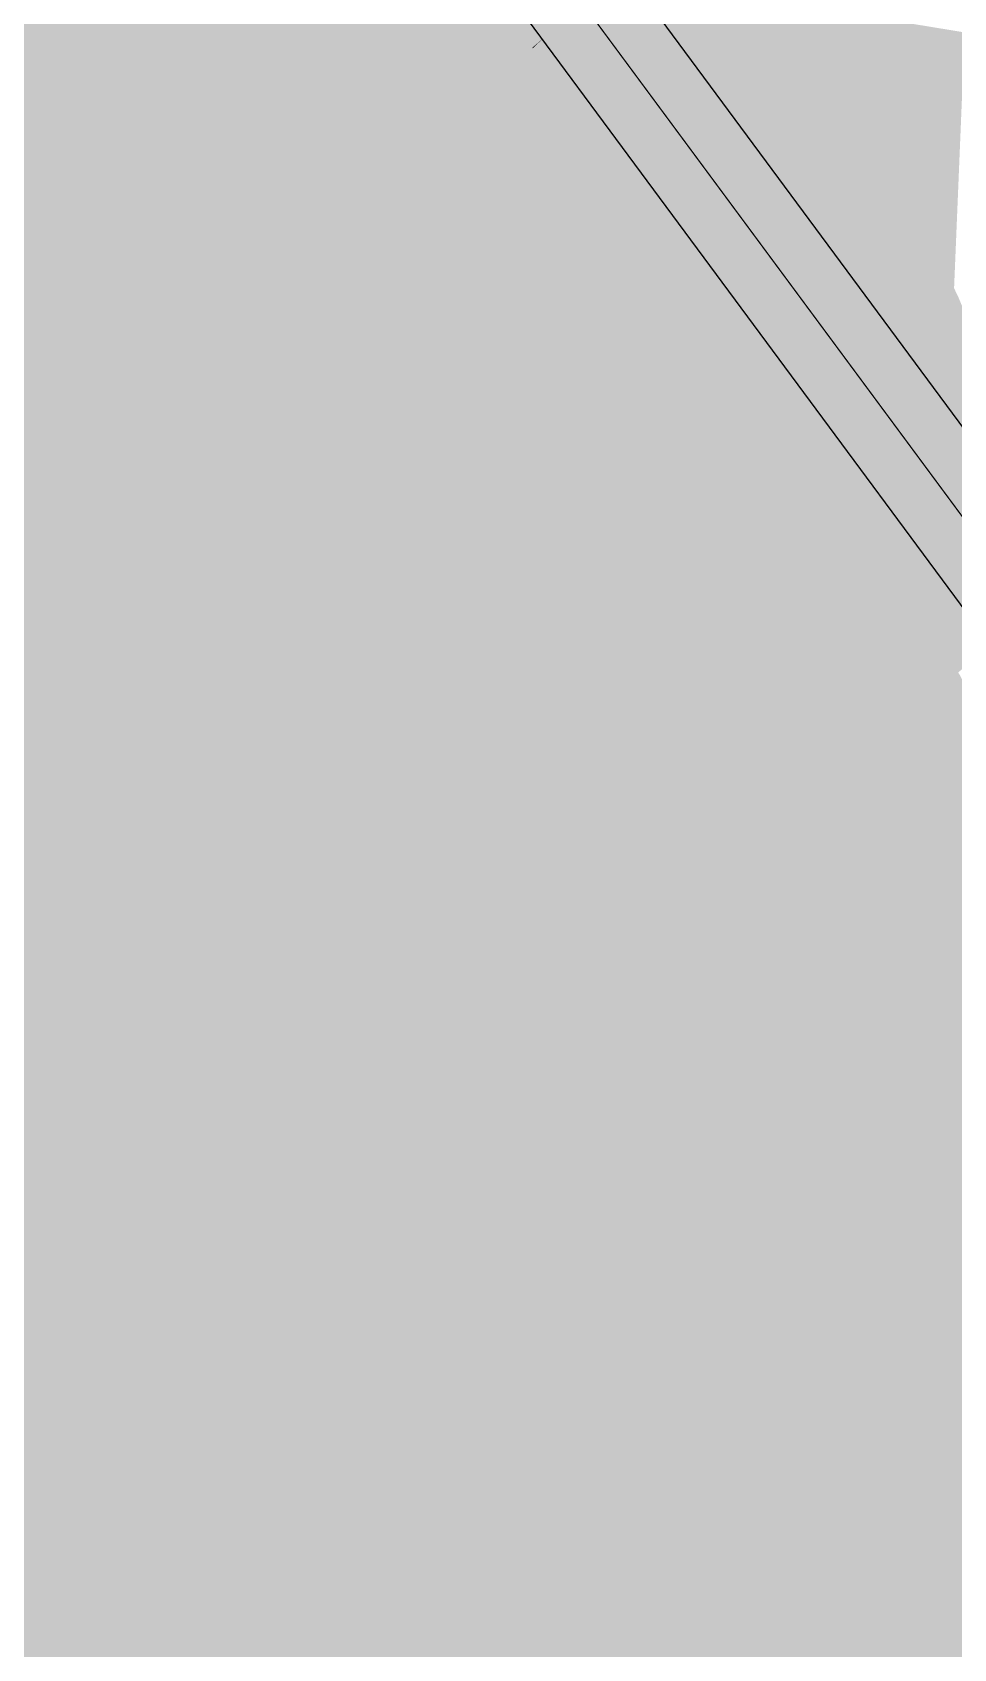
# Model space of a CAD drawing. Header units: millimetres. Extents: x 340454 to 342791, y 6993867 to 6995092.
# Drawn here: x 340773.982 to 340776.569, y 6994578.975 to 6994583.512 of the extents above; entities that cross this region are included whole.
import ezdxf

# ---------------------------------------------------------------- set-up
doc = ezdxf.new("R2010")
doc.units = ezdxf.units.MM
doc.header["$LTSCALE"] = 10
doc.layers.add('A-MODELAGEM', color=7, linetype='Continuous')
doc.layers.add('F-HZ-CORREDOR-FEAT', color=2, linetype='Continuous')

msp = doc.modelspace()

# ---------------------------------------------------------------- linework, layer by layer
at = {"lineweight": 20}
msp.add_lwpolyline([(340804.4536, 6994595.5903, -0.006606), (340796.9114, 6994606.3729, 0.436053), (340791.2693, 6994607.2952), (340769.737, 6994591.4125), (340780.2367, 6994577.2322), (340804.4536, 6994595.5903, -0.007581)], format="xyb", close=True, dxfattribs=at)
msp.add_lwpolyline([(340782.2703, 6994557.1014), (340785.611, 6994569.974), (340769.737, 6994591.4125), (340755.7423, 6994581.1048), (340753.6414, 6994579.5354), (340782.2703, 6994557.1014)], close=True, dxfattribs=at)
at = {"layer": 'A-MODELAGEM', "color": 11, "linetype": 'Continuous', "lineweight": -3}
for points in [[(340773.2414, 6994584.6215), (340773.7879, 6994583.3659), (340774.1141, 6994583.6854)], [(340774.8463, 6994584.2601), (340774.4474, 6994584.0118), (340775.0882, 6994583.2107)], [(340774.8463, 6994584.2601), (340775.0882, 6994583.2107), (340775.3862, 6994583.4684)], [(340774.8463, 6994584.2601), (340775.3862, 6994583.4684), (340775.4145, 6994583.4928)], [(340774.8463, 6994584.2601), (340775.4145, 6994583.4928), (340775.5246, 6994583.5744)], [(340774.4474, 6994584.0118), (340774.1141, 6994583.6854), (340775.0882, 6994583.2107)], [(340774.1141, 6994583.6854), (340773.7879, 6994583.3659), (340774.5031, 6994582.7048)], [(340774.1141, 6994583.6854), (340774.5031, 6994582.7048), (340774.7938, 6994582.9562)], [(340774.1141, 6994583.6854), (340774.7938, 6994582.9562), (340775.0882, 6994583.2107)], [(340775.6556, 6994583.6713), (340775.5246, 6994583.5744), (340775.9523, 6994583.2706)], [(340775.7287, 6994583.6587), (340775.6556, 6994583.6713), (340775.9523, 6994583.2706)], [(340776.1932, 6994583.5782), (340775.7287, 6994583.6587), (340775.9523, 6994583.2706)], [(340776.1932, 6994583.5782), (340775.9523, 6994583.2706), (340776.2849, 6994582.8214)], [(340776.1932, 6994583.5782), (340776.2849, 6994582.8214), (340776.5705, 6994582.7935)], [(340776.6001, 6994583.5078), (340776.1932, 6994583.5782), (340776.5705, 6994582.7935)], [(340776.5985, 6994583.5117), (340776.1932, 6994583.5782), (340776.6001, 6994583.5078)], [(340775.4145, 6994583.4928), (340776.1466, 6994582.719), (340775.5246, 6994583.5744)], [(340776.113, 6994582.9916), (340775.5246, 6994583.5744), (340776.1466, 6994582.719)], [(340775.9523, 6994583.2706), (340775.5246, 6994583.5744), (340776.113, 6994582.9916)], [(340775.4145, 6994583.4928), (340775.3862, 6994583.4684), (340775.3875, 6994583.4664)], [(340775.4145, 6994583.4928), (340775.3875, 6994583.4664), (340776.0438, 6994582.6429)], [(340775.4145, 6994583.4928), (340776.0438, 6994582.6429), (340776.1466, 6994582.719)], [(340775.3862, 6994583.4684), (340775.0882, 6994583.2107), (340775.3875, 6994583.4664)], [(340775.3875, 6994583.4664), (340775.0882, 6994583.2107), (340775.1048, 6994583.19)], [(340775.3875, 6994583.4664), (340775.1048, 6994583.19), (340775.9841, 6994582.5915)], [(340775.3875, 6994583.4664), (340775.9841, 6994582.5915), (340776.0438, 6994582.6429)], [(340773.7879, 6994583.3659), (340773.4687, 6994583.0532), (340774.2158, 6994582.4565)], [(340773.7879, 6994583.3659), (340774.2158, 6994582.4565), (340774.5031, 6994582.7048)], [(340775.9523, 6994583.2706), (340776.113, 6994582.9916), (340776.2849, 6994582.8214)], [(340775.0882, 6994583.2107), (340774.7938, 6994582.9562), (340775.1048, 6994583.19)], [(340775.1048, 6994583.19), (340774.7938, 6994582.9562), (340774.8281, 6994582.9194)], [(340775.1048, 6994583.19), (340774.8281, 6994582.9194), (340775.7469, 6994582.3872)], [(340775.1048, 6994583.19), (340775.7469, 6994582.3872), (340775.9841, 6994582.5915)], [(340773.4687, 6994583.0532), (340773.9321, 6994582.2112), (340774.2158, 6994582.4565)], [(340776.113, 6994582.9916), (340776.1466, 6994582.719), (340776.2331, 6994582.7831)], [(340776.2849, 6994582.8214), (340776.113, 6994582.9916), (340776.2331, 6994582.7831)], [(340774.7938, 6994582.9562), (340774.5031, 6994582.7048), (340774.5573, 6994582.6547)], [(340774.7938, 6994582.9562), (340774.5573, 6994582.6547), (340774.8281, 6994582.9194)], [(340774.8281, 6994582.9194), (340774.5573, 6994582.6547), (340775.2809, 6994581.9858)], [(340774.8281, 6994582.9194), (340775.2809, 6994581.9858), (340775.5125, 6994582.1853)], [(340774.8281, 6994582.9194), (340775.5125, 6994582.1853), (340775.7469, 6994582.3872)], [(340776.2849, 6994582.8214), (340776.2331, 6994582.7831), (340776.4279, 6994582.445)], [(340776.2849, 6994582.8214), (340776.4279, 6994582.445), (340776.9142, 6994581.9715)], [(340776.5824, 6994582.7688), (340776.2849, 6994582.8214), (340776.9142, 6994581.9715)], [(340776.5816, 6994582.7703), (340776.2849, 6994582.8214), (340776.5824, 6994582.7688)], [(340776.5705, 6994582.7935), (340776.2849, 6994582.8214), (340776.5816, 6994582.7703)], [(340776.2331, 6994582.7831), (340776.1466, 6994582.719), (340776.4279, 6994582.445)], [(340776.0438, 6994582.6429), (340776.7412, 6994581.9013), (340776.1466, 6994582.719)], [(340776.4279, 6994582.445), (340776.1466, 6994582.719), (340776.7412, 6994581.9013)], [(340774.5031, 6994582.7048), (340774.2158, 6994582.4565), (340774.2923, 6994582.3955)], [(340774.5031, 6994582.7048), (340774.2923, 6994582.3955), (340774.5573, 6994582.6547)], [(340774.5573, 6994582.6547), (340774.2923, 6994582.3955), (340775.052, 6994581.7888)], [(340774.5573, 6994582.6547), (340775.052, 6994581.7888), (340775.2809, 6994581.9858)], [(340776.0438, 6994582.6429), (340775.9841, 6994582.5915), (340775.9869, 6994582.5874)], [(340776.0438, 6994582.6429), (340775.9869, 6994582.5874), (340776.6731, 6994581.793)], [(340776.0438, 6994582.6429), (340776.6731, 6994581.793), (340776.7536, 6994581.8797)], [(340776.0438, 6994582.6429), (340776.7536, 6994581.8797), (340776.7412, 6994581.9013)], [(340775.9841, 6994582.5915), (340775.7469, 6994582.3872), (340775.9869, 6994582.5874)], [(340775.9869, 6994582.5874), (340775.7469, 6994582.3872), (340775.7622, 6994582.368)], [(340775.9869, 6994582.5874), (340775.7622, 6994582.368), (340776.582, 6994581.7148)], [(340775.9869, 6994582.5874), (340776.582, 6994581.7148), (340776.6731, 6994581.793)], [(340774.2158, 6994582.4565), (340773.9321, 6994582.2112), (340774.0328, 6994582.1417)], [(340774.2158, 6994582.4565), (340774.0328, 6994582.1417), (340774.2923, 6994582.3955)], [(340776.9142, 6994581.9715), (340776.4279, 6994582.445), (340776.7412, 6994581.9013)], [(340774.2923, 6994582.3955), (340774.0328, 6994582.1417), (340774.8259, 6994581.594)], [(340774.2923, 6994582.3955), (340774.8259, 6994581.594), (340775.052, 6994581.7888)], [(340775.7469, 6994582.3872), (340775.5125, 6994582.1853), (340775.7622, 6994582.368)], [(340775.7622, 6994582.368), (340775.5125, 6994582.1853), (340775.5423, 6994582.1533)], [(340775.7622, 6994582.368), (340775.5423, 6994582.1533), (340776.4057, 6994581.5636)], [(340775.7622, 6994582.368), (340776.4057, 6994581.5636), (340776.582, 6994581.7148)], [(340773.9321, 6994582.2112), (340773.7802, 6994581.8947), (340774.0328, 6994582.1417)], [(340775.5125, 6994582.1853), (340775.2809, 6994581.9858), (340775.327, 6994581.9432)], [(340775.5125, 6994582.1853), (340775.327, 6994581.9432), (340775.5423, 6994582.1533)], [(340774.0328, 6994582.1417), (340773.7802, 6994581.8947), (340774.6037, 6994581.4027)], [(340774.0328, 6994582.1417), (340774.6037, 6994581.4027), (340774.8259, 6994581.594)], [(340775.5423, 6994582.1533), (340775.327, 6994581.9432), (340776.0592, 6994581.2664)], [(340775.5423, 6994582.1533), (340776.2314, 6994581.4141), (340776.4057, 6994581.5636)], [(340775.5423, 6994582.1533), (340776.0592, 6994581.2664), (340776.2314, 6994581.4141)], [(340775.2809, 6994581.9858), (340775.052, 6994581.7888), (340775.1162, 6994581.7375)], [(340775.2809, 6994581.9858), (340775.1162, 6994581.7375), (340775.327, 6994581.9432)], [(340775.327, 6994581.9432), (340775.1162, 6994581.7375), (340775.8889, 6994581.1203)], [(340775.327, 6994581.9432), (340775.8889, 6994581.1203), (340776.0592, 6994581.2664)], [(340773.7802, 6994581.8947), (340766.621, 6994574.8939), (340774.6037, 6994581.4027)], [(340775.052, 6994581.7888), (340774.8259, 6994581.594), (340774.9098, 6994581.536)], [(340775.052, 6994581.7888), (340774.9098, 6994581.536), (340775.1162, 6994581.7375)], [(340775.1162, 6994581.7375), (340774.9098, 6994581.536), (340775.7207, 6994580.976)], [(340775.1162, 6994581.7375), (340775.7207, 6994580.976), (340775.8889, 6994581.1203)], [(340776.582, 6994581.7148), (340776.4057, 6994581.5636), (340776.5863, 6994581.7084)], [(340776.5863, 6994581.7084), (340776.4057, 6994581.5636), (340776.4197, 6994581.546)], [(340776.5863, 6994581.7084), (340776.4197, 6994581.546), (340777.0645, 6994580.7399)], [(340774.8259, 6994581.594), (340774.6037, 6994581.4027), (340774.7089, 6994581.3399)], [(340774.8259, 6994581.594), (340774.7089, 6994581.3399), (340774.9098, 6994581.536)], [(340774.9098, 6994581.536), (340774.7089, 6994581.3399), (340775.5554, 6994580.8342)], [(340774.9098, 6994581.536), (340775.5554, 6994580.8342), (340775.7207, 6994580.976)], [(340776.4057, 6994581.5636), (340776.2314, 6994581.4141), (340776.4197, 6994581.546)], [(340776.4197, 6994581.546), (340776.2314, 6994581.4141), (340776.2565, 6994581.3871)], [(340776.4197, 6994581.546), (340776.2565, 6994581.3871), (340776.9506, 6994580.6426)], [(340776.4197, 6994581.546), (340776.9506, 6994580.6426), (340777.0645, 6994580.7399)], [(340774.6037, 6994581.4027), (340766.621, 6994574.8939), (340766.6382, 6994574.5426)], [(340774.6037, 6994581.4027), (340766.6382, 6994574.5426), (340774.7089, 6994581.3399)], [(340776.2314, 6994581.4141), (340776.0592, 6994581.2664), (340776.0969, 6994581.2315)], [(340776.2314, 6994581.4141), (340776.0969, 6994581.2315), (340776.2565, 6994581.3871)], [(340776.2565, 6994581.3871), (340776.0969, 6994581.2315), (340776.838, 6994580.5464)], [(340776.2565, 6994581.3871), (340776.838, 6994580.5464), (340776.9506, 6994580.6426)], [(340774.7089, 6994581.3399), (340766.6382, 6994574.5426), (340766.6888, 6994573.5109)], [(340774.7089, 6994581.3399), (340766.6888, 6994573.5109), (340775.5554, 6994580.8342)], [(340776.0592, 6994581.2664), (340775.8889, 6994581.1203), (340775.9405, 6994581.0792)], [(340776.0592, 6994581.2664), (340775.9405, 6994581.0792), (340776.0969, 6994581.2315)], [(340776.0969, 6994581.2315), (340775.9405, 6994581.0792), (340776.7267, 6994580.4513)], [(340776.0969, 6994581.2315), (340776.7267, 6994580.4513), (340776.838, 6994580.5464)], [(340775.8889, 6994581.1203), (340775.7207, 6994580.976), (340775.7874, 6994580.93)], [(340775.8889, 6994581.1203), (340775.7874, 6994580.93), (340775.9405, 6994581.0792)], [(340775.9405, 6994581.0792), (340775.7874, 6994580.93), (340776.6166, 6994580.3573)], [(340775.9405, 6994581.0792), (340776.6166, 6994580.3573), (340776.7267, 6994580.4513)], [(340775.7207, 6994580.976), (340775.5554, 6994580.8342), (340775.6383, 6994580.7847)], [(340775.7207, 6994580.976), (340775.6383, 6994580.7847), (340775.7874, 6994580.93)], [(340775.7874, 6994580.93), (340775.6383, 6994580.7847), (340776.5085, 6994580.2648)], [(340775.7874, 6994580.93), (340776.5085, 6994580.2648), (340776.6166, 6994580.3573)], [(340775.5554, 6994580.8342), (340766.6888, 6994573.5109), (340766.702, 6994573.2399)], [(340775.5554, 6994580.8342), (340766.702, 6994573.2399), (340775.6383, 6994580.7847)], [(340775.6383, 6994580.7847), (340766.702, 6994573.2399), (340766.7564, 6994572.1303)], [(340775.6383, 6994580.7847), (340766.7564, 6994572.1303), (340776.5085, 6994580.2648)], [(340776.6166, 6994580.3573), (340776.5085, 6994580.2648), (340776.5683, 6994580.2291)], [(340776.6166, 6994580.3573), (340776.5683, 6994580.2291), (340776.6654, 6994580.3236)], [(340776.6654, 6994580.3236), (340776.5683, 6994580.2291), (340776.6271, 6994580.194)], [(340776.5085, 6994580.2648), (340766.7564, 6994572.1303), (340766.7656, 6994571.9419)], [(340776.5085, 6994580.2648), (340766.7656, 6994571.9419), (340776.5683, 6994580.2291)], [(340776.5683, 6994580.2291), (340766.7656, 6994571.9419), (340766.8239, 6994570.7521)], [(340776.5683, 6994580.2291), (340766.8239, 6994570.7521), (340776.6271, 6994580.194)], [(340776.6271, 6994580.194), (340766.8239, 6994570.7521), (340766.8905, 6994569.3933)], [(340776.6271, 6994580.194), (340766.8905, 6994569.3933), (340777.499, 6994579.6731)], [(340777.499, 6994579.6731), (340766.8905, 6994569.3933), (340766.8913, 6994569.3766)], [(340777.499, 6994579.6731), (340766.8913, 6994569.3766), (340777.511, 6994579.6659)], [(340777.511, 6994579.6659), (340766.8913, 6994569.3766), (340767.0429, 6994569.0338)], [(340777.511, 6994579.6659), (340767.0429, 6994569.0338), (340767.2853, 6994568.8438)], [(340777.511, 6994579.6659), (340767.2853, 6994568.8438), (340777.5215, 6994579.6597)], [(340777.5215, 6994579.6597), (340767.2853, 6994568.8438), (340778.0006, 6994578.7264)]]:
    msp.add_solid(points, dxfattribs=at)
at = {"layer": 'F-HZ-CORREDOR-FEAT', "color": 2, "linetype": 'Continuous', "lineweight": -3}
for points in [[(340791.3598, 6994607.1756, 729.7156), (340769.947, 6994591.381, 730.8503), (340780.2669, 6994577.4434, 730.3587), (340804.2464, 6994595.6215, 727.8273)], [(340782.2591, 6994557.1101, 730.9668), (340785.5526, 6994569.8007, 730.4156), (340784.5605, 6994571.1407, 730.434), (340779.9002, 6994577.4346, 730.5207), (340769.6162, 6994591.3235, 730.7121), (340755.6103, 6994581.0019, 731.4454), (340753.6414, 6994579.5354, 731.5493), (340782.2591, 6994557.1101, 730.9668)]]:
    msp.add_polyline3d(points, dxfattribs=at)

doc.saveas('drawing.dxf')
